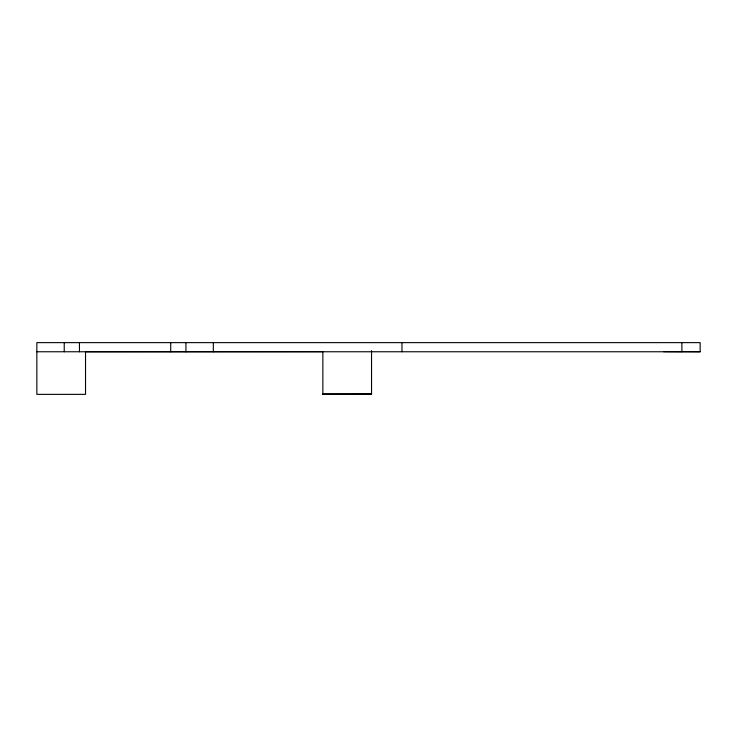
<?xml version="1.0" encoding="UTF-8"?>
<svg xmlns="http://www.w3.org/2000/svg" width="737" height="737" viewBox="0 0 737 737"><rect width="100%" height="100%" fill="white"/><g stroke="black" fill="none" stroke-linecap="round" stroke-linejoin="round"><path stroke-width="1.11" d="M36.85 351.761L700.15 351.761L700.15 342.631L36.85 342.631L36.85 394.369L85.529 394.359L85.529 351.761L322.861 351.678L322.861 394.277L371.54 394.194L322.861 394.184M322.861 394.277L371.54 394.277L371.54 350.655M681.891 351.678L700.15 351.761M663.641 351.678L681.891 351.761L681.891 342.631M401.969 342.631L401.969 351.761M213.325 342.631L213.325 351.761M185.936 342.631L185.936 351.761M170.726 342.631L170.726 351.761M79.449 342.631L79.449 351.761M64.23 342.631L64.23 351.761"/></g></svg>
